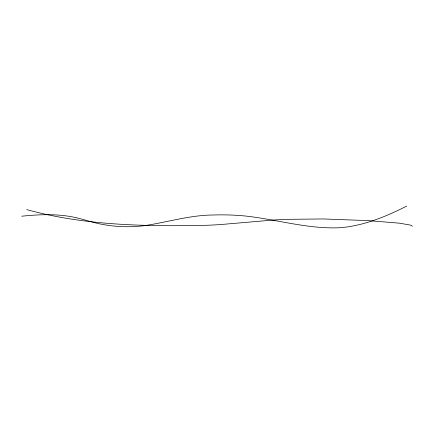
<?xml version="1.0" encoding="UTF-8"?>
<svg xmlns="http://www.w3.org/2000/svg" width="434" height="434" viewBox="0 0 434 434"><rect width="100%" height="100%" fill="white"/><g stroke="black" fill="none" stroke-linecap="round" stroke-linejoin="round"><path stroke-width="0.65" d="M406.729 206.079C387.822 215.698 367.869 224.042 346.728 227.009A101.833 101.833 0 0 1 338.401 227.785C307.722 228.897 277.966 219.892 247.738 216.278A222.192 222.192 0 0 0 238.901 215.465L232.722 215.107A245.834 245.834 0 0 0 213.322 215.004C190.13 215.112 167.855 222.105 145.108 225.555A132.001 132.001 0 0 1 139.092 226.217A135.343 135.343 0 0 1 102.706 224.449C92.247 222.642 82.303 218.693 71.86 216.805C55.319 213.723 38.349 214.499 21.7 216.208M26.767 209.622C85.563 225.816 147.289 226.591 207.87 225.246A511.03 511.03 0 0 0 220.949 224.524L272.498 220.098A557.598 557.598 0 0 1 287.058 219.338L323.178 218.953L367.853 220.597L399.345 223.168L410.141 225.029L411.79 225.68L412.3 226.342"/></g></svg>
